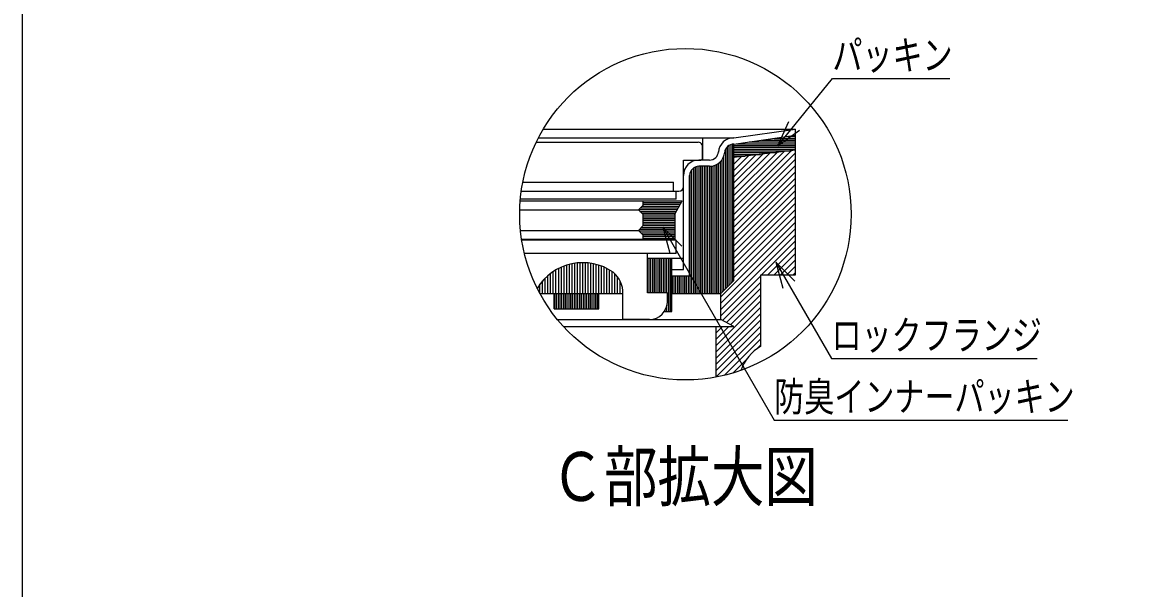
# Model space of a CAD drawing. Units: millimetres, scale not verified. Extents: x -1092 to 1092, y -744 to 696.
# Drawn here: x -1092 to -416, y -161 to 178 of the extents above; entities that cross this region are included whole.
import ezdxf
from ezdxf.enums import TextEntityAlignment as Align

# ---------------------------------------------------------------- set-up
doc = ezdxf.new("R2010")
doc.units = ezdxf.units.MM
doc.header["$LTSCALE"] = 8
for name, color, linetype in [('0-7_枠細線', 5, 'Continuous'), ('0-8_枠中線', 5, 'Continuous'), ('0-A_極細1', 7, 'Continuous'), ('0-D_寸法1', 7, 'Continuous')]:
    doc.layers.add(name, color=color, linetype=linetype)
doc.styles.add('ＭＳ ゴシック', font='')
doc.styles.get('ＭＳ ゴシック').set_extended_font_data('MS Gothic')

msp = doc.modelspace()

# ---------------------------------------------------------------- linework, layer by layer
at = {"layer": '0-8_枠中線'}
msp.add_lwpolyline([(-1092, -744), (-1092, 696), (1092, 696), (1092, -744)], close=True, dxfattribs=at)
at = {"layer": '0-A_極細1'}
for p, q in [((-782.915, 108.689), (-665.732, 108.689)), ((-779.977, 113.946), (-628.82, 113.946)), ((-684.287, 95.356), (-684.287, 108.689)), ((-665.732, 108.689), (-628.82, 113.946)), ((-665.732, 104.918), (-628.82, 110.175)), ((-641.565, 108.36), (-628.82, 108.36)), ((-634.076, 109.427), (-628.82, 109.427)), ((-628.82, 110.251), (-628.82, 113.946)), ((-628.82, 29.479), (-628.82, 113.87)), ((-784.251, 106.022), (-687.22, 106.022)), ((-684.554, 96.422), (-684.554, 103.356)), ((-670.644, 18.332), (-670.644, 102.046)), ((-669.577, 19.399), (-669.577, 103.427)), ((-668.511, 20.465), (-668.511, 104.218)), ((-667.444, 21.532), (-667.444, 104.688)), ((-666.377, 22.599), (-666.377, 104.918)), ((-665.732, 23.244), (-665.732, 104.956)), ((-665.732, 104.094), (-628.82, 104.094)), ((-665.732, 103.027), (-628.82, 103.027)), ((-665.732, 101.96), (-628.82, 101.96)), ((-664.032, 105.16), (-628.82, 105.16)), ((-656.543, 106.227), (-628.82, 106.227)), ((-649.054, 107.294), (-628.82, 107.294)), ((-680.334, 95.356), (-686.687, 95.356)), ((-672.777, 16.199), (-672.777, 95.679)), ((-671.711, 17.265), (-671.711, 97.888)), ((-628.82, 101.185), (-665.732, 96.918)), ((-665.732, 100.894), (-631.34, 100.894)), ((-665.732, 66.547), (-631.392, 100.887)), ((-665.732, 70.319), (-635.657, 100.395)), ((-665.732, 74.09), (-639.921, 99.902)), ((-665.732, 99.827), (-640.568, 99.827)), ((-665.732, 62.776), (-628.82, 99.688)), ((-665.732, 77.861), (-644.185, 99.409)), ((-665.732, 81.632), (-648.449, 98.916)), ((-665.732, 98.76), (-649.796, 98.76)), ((-665.732, 85.404), (-652.713, 98.423)), ((-665.732, 89.175), (-656.977, 97.93)), ((-665.732, 97.694), (-659.024, 97.694)), ((-665.732, 92.946), (-661.241, 97.437)), ((-665.732, 96.717), (-665.505, 96.944)), ((-665.732, 59.005), (-628.82, 95.917)), ((-690.911, 15.356), (-690.911, 89.699)), ((-689.844, 15.356), (-689.844, 90.648)), ((-688.777, 15.356), (-688.777, 91.218)), ((-687.711, 15.356), (-687.711, 91.528)), ((-680.334, 91.622), (-686.687, 91.622)), ((-686.644, 15.356), (-686.644, 91.622)), ((-685.577, 15.356), (-685.577, 91.622)), ((-684.511, 15.356), (-684.511, 91.622)), ((-683.444, 15.356), (-683.444, 91.622)), ((-682.377, 15.356), (-682.377, 91.622)), ((-681.311, 15.356), (-681.311, 91.622)), ((-680.244, 15.356), (-680.244, 91.623)), ((-679.177, 15.356), (-679.177, 91.696)), ((-678.111, 15.356), (-678.111, 91.899)), ((-677.044, 15.356), (-677.044, 92.24)), ((-675.977, 15.356), (-675.977, 92.738)), ((-674.911, 15.356), (-674.911, 93.423)), ((-673.844, 15.356), (-673.844, 94.358)), ((-665.732, 55.234), (-628.82, 92.146)), ((-665.732, 51.462), (-628.82, 88.374)), ((-792.243, 82.022), (-701.887, 82.022)), ((-701.887, 76.689), (-701.887, 82.022)), ((-696.02, 29.756), (-696.02, 86.022)), ((-692.287, 26.022), (-692.287, 86.022)), ((-691.977, 15.356), (-691.977, 87.859)), ((-665.732, 47.691), (-628.82, 84.603)), ((-793.139, 76.689), (-698.687, 76.689)), ((-700.287, 71.893), (-700.287, 76.689)), ((-665.732, 43.92), (-628.82, 80.832)), ((-665.732, 40.149), (-628.82, 77.061)), ((-793.782, 70.855), (-696.82, 70.855)), ((-700.287, 71.893), (-793.693, 71.893)), ((-722.954, 65.522), (-720.287, 68.188)), ((-720.648, 67.827), (-698.435, 67.827)), ((-720.287, 70.855), (-720.287, 68.188)), ((-720.287, 69.96), (-697.298, 69.96)), ((-720.287, 68.894), (-697.866, 68.894)), ((-701.087, 62.855), (-696.82, 70.855)), ((-665.732, 36.378), (-628.82, 73.29)), ((-665.732, 32.606), (-628.82, 69.518)), ((-794.066, 65.522), (-722.954, 65.522)), ((-720.287, 62.855), (-722.954, 65.522)), ((-722.782, 65.694), (-699.573, 65.694)), ((-722.059, 64.627), (-700.142, 64.627)), ((-721.715, 66.76), (-699.004, 66.76)), ((-720.992, 63.56), (-700.711, 63.56)), ((-720.287, 62.855), (-720.287, 55.922)), ((-720.287, 62.494), (-701.087, 62.494)), ((-720.287, 61.427), (-701.087, 61.427)), ((-701.087, 62.855), (-701.087, 47.922)), ((-665.732, 28.835), (-628.82, 65.747)), ((-665.732, 25.064), (-628.82, 61.976)), ((-721.182, 55.027), (-701.087, 55.027)), ((-720.287, 60.36), (-701.087, 60.36)), ((-720.287, 59.294), (-701.087, 59.294)), ((-720.287, 58.227), (-701.087, 58.227)), ((-720.287, 57.16), (-701.087, 57.16)), ((-720.287, 56.094), (-701.087, 56.094)), ((-673.62, 13.405), (-628.82, 58.205)), ((-673.62, 9.633), (-628.82, 54.433)), ((-793.63, 53.255), (-722.954, 53.255)), ((-792.963, 47.922), (-701.087, 47.922)), ((-700.287, 47.36), (-792.875, 47.36)), ((-722.592, 52.894), (-701.087, 52.894)), ((-722.248, 53.96), (-701.087, 53.96)), ((-721.526, 51.827), (-701.087, 51.827)), ((-720.459, 50.76), (-701.087, 50.76)), ((-720.287, 50.588), (-720.287, 47.922)), ((-720.287, 49.694), (-701.087, 49.694)), ((-720.287, 48.627), (-701.087, 48.627)), ((-700.287, 39.36), (-700.287, 47.36)), ((-673.62, 5.862), (-628.82, 50.662)), ((-649.193, 26.518), (-628.82, 46.891)), ((-645.422, 26.518), (-628.82, 43.12)), ((-717.62, 39.36), (-791.267, 39.36)), ((-757.956, 15.356), (-757.956, 33.846)), ((-756.356, 15.356), (-756.356, 33.889)), ((-754.756, 15.356), (-754.756, 33.853)), ((-700.287, 39.36), (-717.62, 39.36)), ((-717.62, 15.893), (-717.62, 39.36)), ((-717.62, 36.689), (-696.02, 36.689)), ((-717.577, 15.893), (-717.577, 36.689)), ((-716.511, 15.893), (-716.511, 36.689)), ((-715.444, 15.893), (-715.444, 36.689)), ((-714.377, 15.893), (-714.377, 36.689)), ((-713.311, 15.893), (-713.311, 36.689)), ((-712.244, 15.893), (-712.244, 36.689)), ((-711.177, 15.893), (-711.177, 36.689)), ((-710.111, 15.893), (-710.111, 36.689)), ((-709.044, 15.893), (-709.044, 36.689)), ((-707.977, 15.893), (-707.977, 36.689)), ((-706.911, 15.893), (-706.911, 36.689)), ((-705.844, 15.893), (-705.844, 36.689)), ((-704.777, 4.689), (-704.777, 36.689)), ((-703.711, 4.689), (-703.711, 36.689)), ((-702.954, 4.689), (-702.954, 36.689)), ((-641.651, 26.518), (-628.82, 39.348)), ((-637.879, 26.518), (-628.82, 35.577)), ((-775.556, 15.356), (-775.556, 27.437)), ((-773.956, 15.356), (-773.956, 28.569)), ((-772.356, 15.356), (-772.356, 29.562)), ((-770.756, 15.356), (-770.756, 30.431)), ((-769.156, 15.356), (-769.156, 31.187)), ((-767.556, 15.356), (-767.556, 31.839)), ((-765.956, 15.356), (-765.956, 32.393)), ((-764.356, 15.356), (-764.356, 32.855)), ((-762.756, 15.356), (-762.756, 33.228)), ((-761.156, 15.356), (-761.156, 33.517)), ((-759.556, 15.356), (-759.556, 33.722)), ((-753.156, 15.356), (-753.156, 33.736)), ((-751.556, 15.356), (-751.556, 33.538)), ((-749.956, 15.356), (-749.956, 33.257)), ((-748.356, 15.356), (-748.356, 32.891)), ((-746.756, 15.356), (-746.756, 32.437)), ((-745.156, 15.356), (-745.156, 31.891)), ((-743.556, 15.356), (-743.556, 31.248)), ((-741.956, 15.356), (-741.956, 30.501)), ((-740.356, 15.356), (-740.356, 29.642)), ((-738.756, 15.356), (-738.756, 28.66)), ((-737.156, 15.356), (-737.156, 27.387)), ((-702.954, 29.756), (-696.02, 29.756)), ((-634.108, 26.518), (-628.82, 31.806)), ((-630.337, 26.518), (-628.82, 28.035)), ((-781.956, 15.356), (-781.956, 20.997)), ((-780.356, 15.356), (-780.356, 22.977)), ((-778.756, 15.356), (-778.756, 24.674)), ((-777.156, 15.356), (-777.156, 26.148)), ((-735.556, 15.356), (-735.556, 25.585)), ((-733.956, 15.356), (-733.956, 23.008)), ((-702.954, 26.022), (-692.287, 26.022)), ((-702.644, 15.356), (-702.644, 26.022)), ((-701.577, 15.356), (-701.577, 26.022)), ((-700.511, 15.356), (-700.511, 26.022)), ((-699.444, 15.356), (-699.444, 26.022)), ((-698.377, 15.356), (-698.377, 26.022)), ((-697.311, 15.356), (-697.311, 26.022)), ((-696.244, 15.356), (-696.244, 26.022)), ((-695.177, 15.356), (-695.177, 26.022)), ((-694.111, 15.356), (-694.111, 26.022)), ((-693.044, 15.356), (-693.044, 26.022)), ((-673.62, 2.091), (-649.62, 26.091)), ((-665.732, 23.244), (-673.62, 15.356)), ((-672.626, -0.686), (-649.62, 22.32)), ((-649.62, -16.149), (-649.62, 26.518)), ((-783.556, 18.383), (-783.556, 18.634)), ((-781.971, 15.356), (-732.287, 15.356)), ((-773.427, 6.289), (-773.427, 15.356)), ((-773.044, 6.289), (-773.044, 15.356)), ((-771.977, 6.289), (-771.977, 15.356)), ((-770.911, 6.289), (-770.911, 15.356)), ((-769.844, 6.289), (-769.844, 15.356)), ((-768.777, 6.289), (-768.777, 15.356)), ((-767.711, 6.289), (-767.711, 15.356)), ((-766.644, 6.289), (-766.644, 15.356)), ((-765.577, 6.289), (-765.577, 15.356)), ((-764.511, 6.289), (-764.511, 15.356)), ((-763.444, 6.289), (-763.444, 15.356)), ((-762.377, 6.289), (-762.377, 15.356)), ((-761.311, 6.289), (-761.311, 15.356)), ((-760.244, 6.289), (-760.244, 15.356)), ((-759.177, 6.289), (-759.177, 15.356)), ((-758.111, 6.289), (-758.111, 15.356)), ((-757.044, 6.289), (-757.044, 15.356)), ((-755.977, 6.289), (-755.977, 15.356)), ((-754.911, 6.289), (-754.911, 15.356)), ((-753.844, 6.289), (-753.844, 15.356)), ((-752.777, 6.289), (-752.777, 15.356)), ((-751.711, 6.289), (-751.711, 15.356)), ((-750.644, 6.289), (-750.644, 15.356)), ((-749.577, 6.289), (-749.577, 15.356)), ((-748.511, 6.289), (-748.511, 15.356)), ((-747.444, 6.289), (-747.444, 15.356)), ((-746.76, 6.289), (-746.76, 15.356)), ((-732.356, 15.356), (-732.356, 17.379)), ((-732.287, -0.107), (-732.287, 15.356)), ((-702.954, 15.356), (-673.62, 15.356)), ((-670.179, -2.01), (-649.62, 18.548)), ((-667.731, -3.334), (-649.62, 14.777)), ((-705.844, 4.689), (-705.844, 8.387)), ((-676.287, -15.661), (-649.62, 11.006)), ((-676.287, -19.432), (-649.62, 7.235)), ((-773.427, 6.289), (-746.76, 6.289)), ((-707.381, 4.689), (-702.954, 4.689)), ((-706.911, 4.689), (-706.911, 5.474)), ((-676.287, -23.203), (-649.62, 3.463)), ((-771.504, -0.149), (-673.62, -0.149)), ((-767.787, -4.415), (-665.732, -4.415)), ((-716.287, -0.107), (-732.287, -0.107)), ((-676.287, -26.974), (-649.62, -0.308)), ((-676.287, -30.746), (-649.62, -4.079)), ((-676.287, -34.628), (-676.287, -4.415)), ((-676.287, -11.889), (-668.813, -4.415)), ((-676.287, -8.118), (-672.584, -4.415)), ((-676.287, -34.517), (-649.62, -7.85)), ((-671.624, -33.625), (-649.62, -11.621)), ((-651.731, -17.503), (-649.62, -15.393)), ((-666.465, -32.238), (-658.026, -23.799))]:
    msp.add_line(p, q, dxfattribs=at)
for points in [[(-696.02, 79.356), (-696.02, 95.356), (-685.62, 95.356)], [(-720.287, 50.588), (-722.954, 53.255), (-720.287, 55.922)], [(-649.62, 26.518), (-628.82, 26.518), (-628.82, 29.479)], [(-705.62, 10.56), (-705.62, 15.893), (-717.62, 15.893)], [(-665.732, -4.415), (-673.62, -0.149), (-673.62, 15.356)]]:
    msp.add_lwpolyline(points, dxfattribs=at)
msp.add_circle((-694.819, 62.908), 99.281, dxfattribs=at)
for centre, radius, start, end in [((-665.732, 99.356), 9.333, 90, 175.84901), ((-687.22, 103.356), 2.667, 24.05455, 90), ((-687.22, 103.356), 2.667, 0, 24.05455), ((-665.732, 99.356), 5.6, 90, 175.84901), ((-686.687, 86.022), 9.333, 90, 180), ((-685.62, 96.422), 1.067, 270, 360), ((-680.334, 100.689), 5.333, 270, 356.64911), ((-680.334, 100.689), 9.067, 270, 356.64911), ((-686.687, 86.022), 5.6, 90, 180), ((-698.687, 79.356), 2.667, 270, 360), ((-756.287, 1.889), 32, 55.16629, 148.68485), ((-748.287, 15.893), 16, 358.0749, 50.0295), ((-716.287, 10.56), 10.667, 270, 360), ((-636.287, -39.243), 26.667, 120, 161.13979)]:
    msp.add_arc(centre, radius, start, end, dxfattribs=at)
at = {"layer": '0-D_寸法1'}
for p, q in [((-639.452, 103.857), (-632.921, 118.463)), ((-639.452, 103.857), (-626.493, 113.241)), ((-708.311, 55.143), (-696.997, 43.829)), ((-708.311, 55.143), (-704.17, 39.688)), ((-640.551, 34.119), (-629.237, 22.806)), ((-640.551, 34.119), (-636.409, 18.665))]:
    msp.add_line(p, q, dxfattribs=at)
for points in [[(-639.452, 103.857), (-606.719, 144.147), (-536.319, 144.147)], [(-708.311, 55.143), (-641.597, -60.41), (-465.597, -60.41)], [(-640.551, 34.119), (-607.234, -23.581), (-484.034, -23.581)]]:
    msp.add_lwpolyline(points, dxfattribs=at)

# ---------------------------------------------------------------- texts
at = {"layer": '0-7_枠細線', "style": 'ＭＳ ゴシック', "width": 0.8}
msp.add_text('Ｃ部拡大図', height=29.33, dxfattribs=at).set_placement((-775.523, -117.635), align=Align.BOTTOM_LEFT)
at = {"layer": '0-D_寸法1', "style": 'ＭＳ ゴシック', "width": 0.75}
for s, p in [('パッキン', (-606.719, 144.147)), ('ロックフランジ', (-607.234, -23.581)), ('防臭インナーパッキン', (-641.597, -60.41))]:
    msp.add_text(s, height=17.6, dxfattribs=at).set_placement(p, align=Align.BOTTOM_LEFT)

doc.saveas('drawing.dxf')
